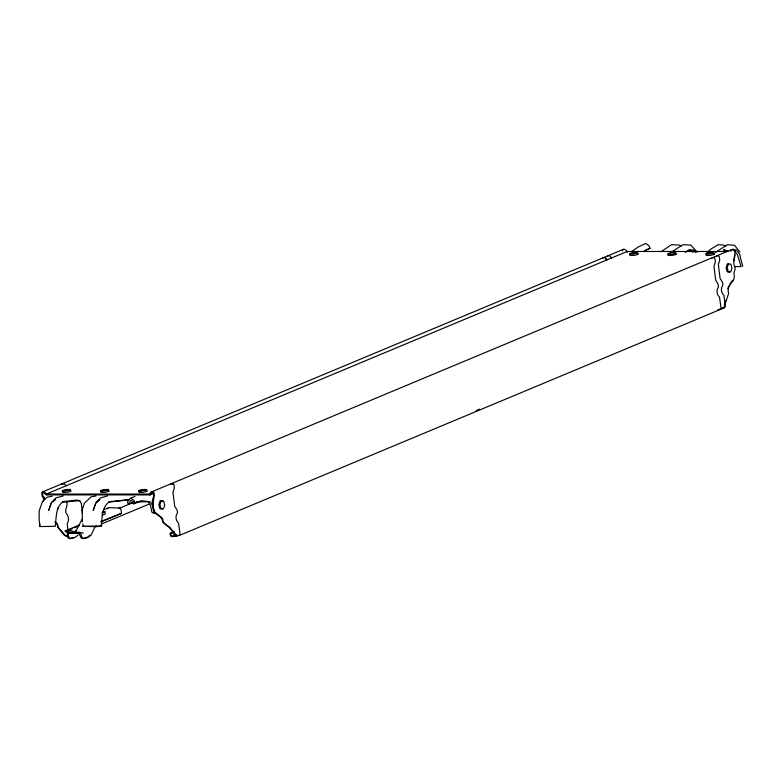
<?xml version="1.0" encoding="UTF-8"?>
<svg xmlns="http://www.w3.org/2000/svg" width="782" height="782" viewBox="0 0 782 782"><rect width="100%" height="100%" fill="white"/><g stroke="black" fill="none" stroke-linecap="round" stroke-linejoin="round"><path stroke-width="1.17" d="M82.159 512.239L82.452 521.829M101.513 526.032L82.697 526.354L97.33 526.628L101.513 526.032C102.159 517.528 101.738 507.225 109.382 501.633L128.942 500.021M79.402 524.966L65.336 530.841L65.248 531.662L69.315 532.884M68.044 530.489L68.132 529.668L74.378 532.014M733.975 260.748L735.031 254.961M135.012 496.375L130.702 498.173L128.072 500.392L127.564 503.031L129.499 503.794L130.007 501.164L131.093 500.421L132.246 501.164L133.399 503.803L139.479 501.633L148.355 501.858L150.613 505.465L151.786 512.132L154.191 513.51M724.572 306.769L724.709 306.163M57.409 509.766L57.888 507.85M43.196 501.409L44.398 497.215M81.827 510.988L84.378 503.256L91.044 496.883L96 495.974M727.7 288.871L728.697 285.948M724.347 304.384L725.501 301.002M728.492 263.935L727.152 267.659L728.238 271.647L730.652 271.911L731.991 268.187L730.906 264.199L727.465 263.759L726.077 267.649L727.201 271.804L729.723 272.077M51.104 503.676L48.689 510.314L51.475 502.288L56.079 497.831L63.146 495.974M95.668 503.647L93.175 510.382L96.039 502.269L100.614 497.831L107.447 495.974M731.102 251.071L731.942 249.478L733.252 249.223A1.74 1.427 67.3 0 1 734.933 250.924C735.276 256.564 732.157 261.765 735.031 267.669A3.49 1.896 -90 0 1 734.787 270.298L734.015 272.556L734.288 276.887A10.821 7.693 -40.7 0 1 732.763 281.334A12.532 8.905 -40.7 0 0 728.609 293.485L724.308 306.642L723.37 308.118L720.173 308.724M95.248 526.237L91.123 535.123L87.789 537.517L83.391 538.602L82.247 538.006L80.614 533.451L79.041 532.298L68.914 532.298L67.213 533.451L67.369 536.413L68.308 538.006L69.461 538.602L73.86 537.517M75.971 531.193L82.002 519.346M732.587 280.288L729.86 284.091M107.281 508.808L108.786 507.674L119.871 507.977L121.093 509.942L121.513 513.344L100.927 521.936M731.942 249.478L151.209 492.034L149.782 494.058L46.373 494.048L44.457 492.025L43.078 491.78A1.74 1.427 67.3 0 0 41.827 493.481L42.238 496.345L43.978 499.248M170.603 484.341L172.392 483.491A1.74 1.427 67.3 0 1 174.063 485.192L174.357 488.056L172.969 492.22L174.689 506.179L176.879 509.708A5.513 4.516 67.3 0 1 177.319 513.334A6.862 5.621 67.3 0 0 178.54 523.236L180.055 533.969L179.772 535.171L176.84 535.67M711.6 258.373L713.38 257.522A1.74 1.427 67.3 0 1 715.061 259.223L715.354 262.097L713.966 266.261L715.677 280.21L717.876 283.749A5.513 4.516 67.3 0 1 718.316 287.375A6.862 5.621 67.3 0 0 719.538 297.277L721.043 308L720.769 309.203L717.837 309.701M715.989 256.545L717.778 255.694A1.74 1.427 67.3 0 1 719.45 257.395L719.743 260.259L718.365 264.424L720.075 278.372L722.265 281.911A5.513 4.516 67.3 0 1 722.715 285.538A6.862 5.621 67.3 0 0 723.927 295.44L725.442 306.163L724.181 307.864L178.795 535.67M52.805 502.024L55.346 499.561L54.017 500.187M96.509 502.826L99.881 499.561L98.552 500.187M707.084 252.43L711.219 248.813L718.14 244.688L723.555 245.079L725.755 246.056M174.122 532.024L173.379 533.177L174.093 534.585L176.742 534.82M73.127 532.835L76.411 530.479M78.171 535.123L74.837 537.517L70.439 538.602L69.285 538.006L67.956 534.624L68.904 533.451L78.923 533.451L81.269 538.006L82.413 538.602L86.812 537.517L90.145 535.123M685.325 252.4L689.245 249.693L693.517 249.996L695.784 252.488M662.061 251.012L671.513 244.688L679.294 245.069L681.19 246.047M670.917 252.43L682.96 244.688L690.741 245.069L697.221 252.117M715.422 252.449L727.495 244.688L734.66 245.353L739.792 252.029M631.201 251.863L637.75 247.259L645.697 243.398L648.874 245.616L650.028 248.256L645.121 250.348M643.948 251.188L650.028 248.256M730.085 250.885L732.011 249.693L736.302 250.005L739.498 253.915L742.744 266.291M133.399 503.803L141.2 500.724L150.369 501.858L152.568 505.465L153.731 512.132L156.146 513.51M42.375 492.005L623.107 249.438M103.527 509.796L107.896 507.977M101.787 513.021L104.886 511.721L105.159 513.989L102.061 515.289M153.262 493.501L149.88 494.908L46.48 494.898L44.232 492.777A1.975 1.613 67.3 0 0 42.717 492.836L42.854 495.896L44.613 498.926M129.499 503.794L133.722 502.034M118.844 508.486L133.487 502.367M69.168 530.02L72.55 528.612M74.808 527.664L78.19 526.257M101.034 521.486L121.513 513.344M94.368 526.96L96.626 526.022M101.132 524.136L149.587 503.901M476.179 410.56L479.562 409.152M151.209 492.034L152.519 491.79A1.74 1.427 67.3 0 1 154.191 493.491C154.533 499.131 151.425 504.322 154.298 510.226A3.49 1.896 -90 0 0 155.129 512.406L160.466 516.57A10.821 4.848 18.9 0 1 162.871 519.365A12.532 5.611 18.9 0 0 169.459 527.029L177.162 536.257L172.548 536.638L170.456 535.983L170.085 533.197L173.868 531.457M174.151 532.278L170.789 533.617L171.287 535.758L176.243 535.787L169.342 527.508L162.881 522.278L161.952 519.043L160.496 517.225L154.396 512.406A3.49 1.896 -90 0 1 153.565 510.226L152.353 500.372L153.761 495.915L153.145 492.846A1.975 1.613 67.3 0 0 151.62 492.797L150.574 494.654L149.88 494.908L149.782 494.058M52.101 496.247L47.164 497.157L42.423 501.751L39.208 510.705L39.1 519.874L39.96 526.56L55.19 526.315C56.49 517.87 55.385 507.274 63.078 501.633L76.998 500.06L79.852 500.842L81.318 503.637L82.442 512.797M141.796 501.673L136.4 501.731M62.413 502.22L79.764 500.685M108.718 502.22L128.541 499.532M728.081 251.491L627.115 251.481L625.189 249.468L623.821 249.214A1.74 1.427 67.3 0 0 622.56 250.914M735.08 266.603L741.111 266.603L737.377 254.473L734.337 250.778M722.226 307.864L724.181 307.864M102.579 511.721L104.886 511.721M687.456 250.484L691.552 250.778L693.038 252.371M162.724 500.969L160.212 500.695L158.824 504.576L159.948 508.74L162.47 509.014M79.041 532.298L83.342 533.109M727.612 250.846L723.555 249.908L727.055 250.856M66.45 535.973L65.16 535.318L58.435 527.498L57.477 524.106L55.131 521.614M67.017 536.628L64.427 535.318L57.487 527.019A12.532 5.611 18.9 0 0 55.004 522.093M65.336 530.841L70.429 532.366M611.632 257.943L609.716 255.929L608.337 255.675A1.74 1.427 67.3 0 0 607.634 255.91M607.243 259.78L605.317 257.767L603.948 257.513A1.74 1.427 67.3 0 0 602.785 258.363M66.245 485.749L64.32 483.726L62.951 483.481A1.74 1.427 67.3 0 0 61.788 484.332M130.702 498.173L133.986 500.392L135.139 503.031M713.585 253.563L714.523 254.306L711.073 255.294L706.684 255.538L705.755 254.795M675.482 253.563L676.41 254.306L672.96 255.294L668.581 255.538L667.642 254.795M637.369 253.554L638.308 254.297L634.857 255.284L630.468 255.528L629.539 254.795M146.332 490.5L147.27 491.243L143.82 492.23L139.431 492.474L138.502 491.731M108.229 490.49L109.157 491.233L105.707 492.22L101.328 492.465L100.389 491.731M70.116 490.49L71.054 491.233L67.604 492.22L63.215 492.465L62.286 491.722M605.356 258.793L605.972 259.78M733.878 250.289L734.2 250.924M82.843 523.93L83.234 526.032M627.213 252.332L627.115 251.481L46.373 494.048L46.48 494.898M66.362 501.311C68.718 505.426 64.525 508.945 65.932 512.894C68.689 515.885 69.471 520.343 67.174 523.852L68.415 533.95M39.608 523.05L39.804 526.315M172.49 484.341A1.975 1.613 67.3 0 1 173.018 484.547M62.589 484.537A1.975 1.613 67.3 0 1 63.059 484.332M161.239 500.861L159.899 504.586L160.984 508.574L163.399 508.838L164.728 505.113L163.653 501.125L161.239 500.861M632.882 252.703L629.578 253.642L630.468 254.355L637.985 253.173L637.095 252.469L632.882 252.703M670.995 252.703L667.681 253.651L668.581 254.365L672.784 254.13L676.098 253.182L675.198 252.469L670.995 252.703M709.098 252.703L705.794 253.651L706.684 254.365L714.201 253.182L713.311 252.469L709.098 252.703M65.629 489.63L62.325 490.578L63.215 491.292L70.732 490.109L69.833 489.395L65.629 489.63M103.742 489.64L100.428 490.578L101.328 491.292L108.835 490.109L107.945 489.395L103.742 489.64M141.845 489.64L138.541 490.588L139.431 491.301L146.948 490.118L146.048 489.405L141.845 489.64"/></g></svg>
